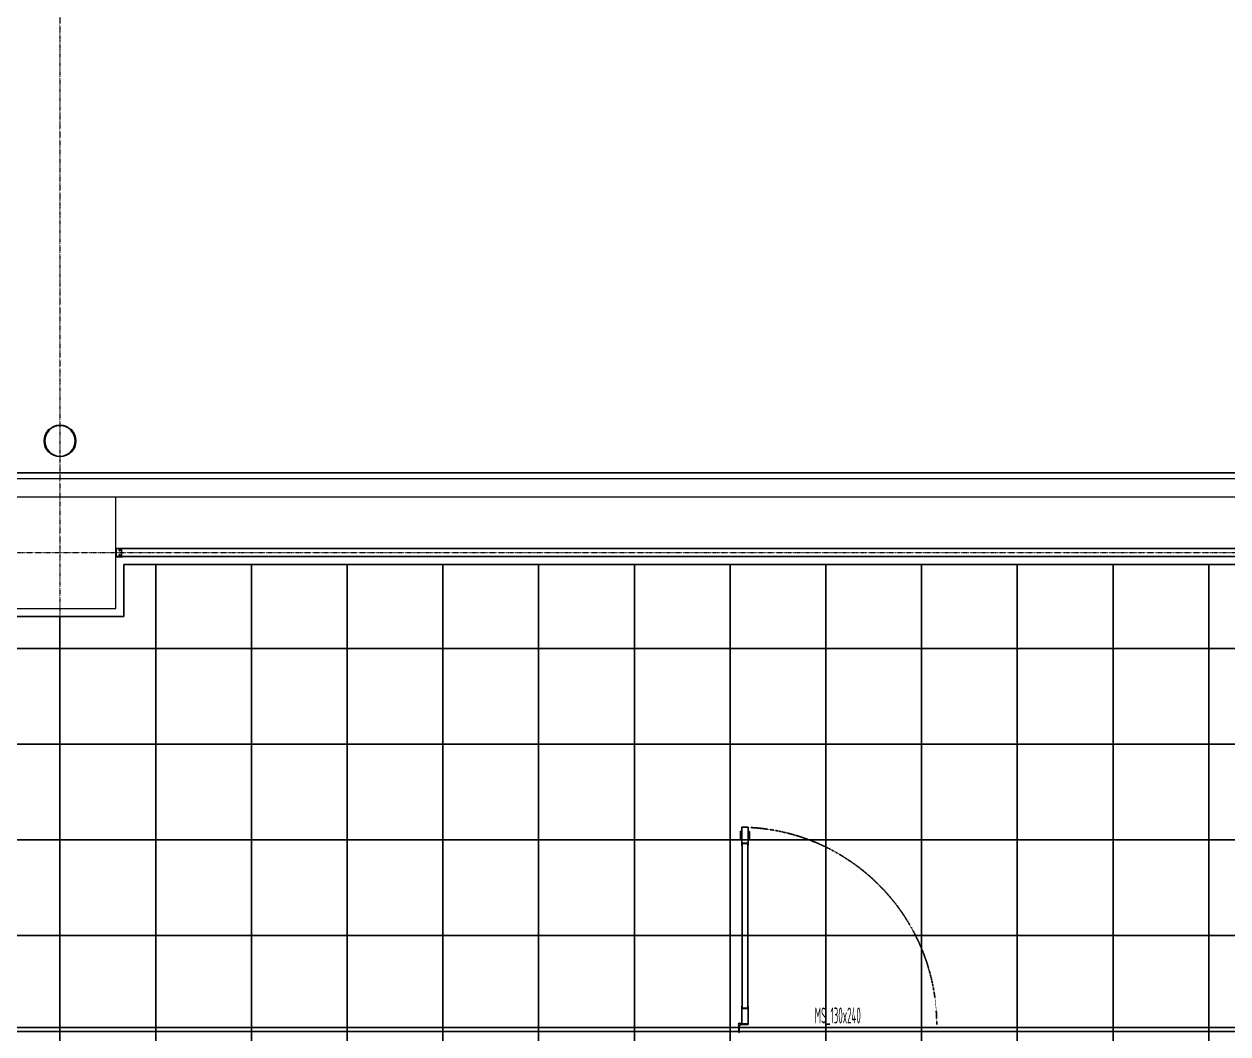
# Model space of a CAD drawing. Extents: x -32000 to 290600, y -96057 to 131250.
# Drawn here: x 209775 to 217320, y 86984 to 93312 of the extents above; entities that cross this region are included whole.
import ezdxf
from ezdxf.enums import TextEntityAlignment as Align

# ---------------------------------------------------------------- set-up
doc = ezdxf.new("R2010")
doc.units = 0
doc.linetypes.add('H12PL3$0$JJP_三點線', pattern=[0.9, 0.3, -0.15, 0, -0.15, 0, -0.15, 0, -0.15])
doc.linetypes.add('XFDP30$0$HIDDEN', pattern=[0.3, 0.2, -0.1])
for name, color, linetype in [('H12PL3$0$A-OBJE-MEP', 252, 'Continuous'), ('H12PL3$0$A-WALL-EX', 252, 'Continuous'), ('H12PL3$0$S-COL', 252, 'Continuous'), ('H12PL3$0$S-GRID', 252, 'Continuous'), ('XFDP30$0$A-Door (50K)', 9, 'Continuous'), ('XFDP30$0$A-Partition-Col (50K)', 9, 'Continuous'), ('XFDP30$0$A-W-P1S (50K)', 9, 'Continuous'), ('XFDP30$0$A-W-R1 (Rockwool) (50K)', 9, 'Continuous'), ('XFDR30-50K$0$A-R-Plan', 9, 'Continuous')]:
    doc.layers.add(name, color=color, linetype=linetype)
doc.styles.add('XFDP30$0$AA-TXT', font='isocp.shx', dxfattribs={"width": 0.8, "bigfont": 'china.shx'})

# ---------------------------------------------------------------- blocks, each defined once
blk = doc.blocks.new('XFDP30$0$TP1-50-Partition_Col-side')
blk.add_lwpolyline([(-2.53, -4), (-2.53, -3.88), (-2.58, -3.88), (-2.53, -3), (-2.53, -0.3), (-2.38, -0.15), (-0.65, -0.15), (-0.5, -0.25), (-0.05, -0.25), (0, -0.22), (0.05, -0.25), (0.5, -0.25), (0.65, -0.15), (2.37, -0.15), (2.52, -0.3), (2.52, -3), (2.57, -3.88), (2.52, -3.88), (2.52, -4), (2.67, -4), (2.67, 0), (-2.68, 0), (-2.68, -4)], close=True)
for points in [[(-1.6, -2.06), (-2.32, -2.06, 0.414213), (-2.44, -2.18), (-2.44, -3.64), (-2.5, -3.64), (-2.5, -2.18, -0.414213), (-2.32, -2), (-1.6, -2), (-1.6, -2.06)], [(1.6, -2.06), (2.32, -2.06, -0.414213), (2.44, -2.18), (2.44, -3.64), (2.5, -3.64), (2.5, -2.18, 0.414213), (2.32, -2), (1.6, -2), (1.6, -2.06)]]:
    blk.add_lwpolyline(points, format="xyb")
blk.add_lwpolyline([(2.24, -3.56), (-2.24, -3.56, -0.414214), (-2.31, -3.49), (-2.31, -2.59, -0.414214), (-2.24, -2.52), (-1.28, -2.52, 0.414214), (-1.1, -2.34), (-1.1, -2.24, 0.414214), (-1.28, -2.06), (-1.89, -2.06), (-1.89, -2.14), (-1.28, -2.14, -0.414214), (-1.18, -2.24), (-1.18, -2.34, -0.414214), (-1.28, -2.44), (-2.24, -2.44, 0.414214), (-2.39, -2.59), (-2.39, -3.49, 0.414214), (-2.24, -3.64), (2.24, -3.64, 0.414214), (2.39, -3.49), (2.39, -2.59, 0.414214), (2.24, -2.44), (1.28, -2.44, -0.414214), (1.18, -2.34), (1.18, -2.24, -0.414214), (1.28, -2.14), (1.89, -2.14), (1.89, -2.06), (1.28, -2.06, 0.414214), (1.1, -2.24), (1.1, -2.34, 0.414214), (1.28, -2.52), (2.24, -2.52, -0.414214), (2.31, -2.59), (2.31, -3.49, -0.414214)], format="xyb", close=True)
blk = doc.blocks.new('XFDP30$0$GAD2205')
blk.add_lwpolyline([(0, 0.9), (-0.3, 1.2), (-18.1, 1.2, -0.414214), (-18.4, 1.5), (-18.4, 3.1, -0.414214), (-18.1, 3.4), (-13.7, 3.4, 0.414214), (-13.4, 3.7), (-13.4, 4.1, 0.414214), (-13.7, 4.4), (-18.1, 4.4, -0.414214), (-18.4, 4.7), (-18.4, 11.8, -0.414214), (-18.2, 12), (-18.2, 12, 0.414214), (-18, 12.2), (-18, 13.7, 0.72636), (-18.5, 13.9), (-19.3, 12.8, 0.158507), (-19.4, 12.6), (-19.4, 0.3, 0.414214), (-19.1, 0), (19.1, 0, 0.414214), (19.4, 0.3), (19.4, 12.6, 0.158507), (19.3, 12.8), (18.5, 13.9, 0.72636), (18, 13.7), (18, 12.2, 0.414214), (18.2, 12, -0.414214), (18.4, 11.8), (18.4, 4.7, -0.414214), (18.1, 4.4), (13.7, 4.4, 0.414214), (13.4, 4.1), (13.4, 3.7, 0.414214), (13.7, 3.4), (18.1, 3.4, -0.414214), (18.4, 3.1), (18.4, 1.5, -0.414214), (18.1, 1.2), (0.3, 1.2)], format="xyb", close=True)
blk = doc.blocks.new('XFDP30$0$Door-S130a')
for p, q in [((8.79, 120.44), (8.79, 125.34)), ((8.79, 125.34), (9.59, 125.34)), ((9.59, 125.34), (9.59, 120.44)), ((9.59, 120.44), (8.79, 120.44))]:
    blk.add_line(p, q)
blk.add_lwpolyline([(4.79, 120.44), (4.79, 125.34), (3.99, 125.34), (3.99, 120.44)], close=True)
at = {"ltscale": 5}
for points in [[(8.79, 117.84), (8.79, 127.94), (4.79, 127.94), (4.79, 117.84)], [(5.05, 117.5), (5.05, 14.78), (4.99, 14.78), (4.99, 117.5)], [(8.59, 14.78), (8.53, 14.78), (8.53, 117.5), (8.59, 117.5)], [(8.79, 4.34), (8.79, 14.44), (4.79, 14.44), (4.79, 4.34)]]:
    blk.add_lwpolyline(points, close=True, dxfattribs=at)
blk.add_lwpolyline([(4.85, 117.91), (4.85, 116.68, 0.158507), (4.85, 116.66), (4.93, 116.55, 0.72636), (4.99, 116.57), (4.99, 116.72, 0.414214), (4.97, 116.74, -0.414214), (4.95, 116.76), (4.95, 117.47, -0.414214), (4.98, 117.5), (5.42, 117.5, 0.414214), (5.45, 117.53), (5.45, 117.57, 0.414214), (5.42, 117.6), (4.98, 117.6, -0.414214), (4.95, 117.63), (4.95, 117.79, -0.414214), (4.98, 117.82), (6.76, 117.82), (6.79, 117.85), (6.82, 117.82), (8.6, 117.82, -0.414214), (8.63, 117.79), (8.63, 117.63, -0.414214), (8.6, 117.6), (8.16, 117.6, 0.414214), (8.13, 117.57), (8.13, 117.53, 0.414214), (8.16, 117.5), (8.6, 117.5, -0.414214), (8.63, 117.47), (8.63, 116.76, -0.414214), (8.61, 116.74), (8.61, 116.74, 0.414214), (8.59, 116.72), (8.59, 116.57, 0.72636), (8.64, 116.55), (8.72, 116.66, 0.158507), (8.73, 116.68), (8.73, 117.91, 0.414214), (8.7, 117.94), (4.88, 117.94, 0.414214)], format="xyb", close=True, dxfattribs=at)
at = {"ltscale": 500}
for points in [[(3.25, -0.65), (3.25, 3.85), (3, 3.85), (3, -0.65)], [(8.49, 4.84), (3.99, 4.84), (3.99, 4.59), (8.49, 4.59)]]:
    blk.add_lwpolyline(points, close=True, dxfattribs=at)
at = {"linetype": 'XFDP30$0$HIDDEN', "ltscale": 0.1}
blk.add_arc((3.45, 4.39), 123.55, 0, 86.75942, dxfattribs=at)
at = {"ltscale": 500, "extrusion": (0, 0, -1)}
blk.add_ellipse((3.45, 4.39), major_axis=(-0.495, 0.495), ratio=1, start_param=5.497787, end_param=11.780972, dxfattribs=at)
at = {"ltscale": 5, "xscale": 0.1000000000058208, "yscale": 0.1000000000058208, "zscale": 0.1000000000058208}
blk.add_blockref('XFDP30$0$GAD2205', (6.79, 14.34), dxfattribs=at)
at = {"color": 9, "style": 'XFDP30$0$AA-TXT', "width": 0.45}
blk.add_attdef('130X240', text='', height=10, dxfattribs=at).set_placement((65, 10), align=Align.MIDDLE_CENTER)
blk = doc.blocks.new('XFDP30')
at = {"layer": 'XFDP30$0$A-W-P1S (50K)'}
blk.add_line((235600, 87025), (197075, 87025, 0), dxfattribs=at)
at = {"layer": 'XFDP30$0$A-W-R1 (Rockwool) (50K)'}
for p, q in [((210350, 90025, 0), (218050, 90025, 0)), ((210350, 89975, 0), (218050, 89975, 0))]:
    blk.add_line(p, q, dxfattribs=at)
at = {"layer": 'XFDP30$0$A-Door (50K)', "xscale": 10, "yscale": 10, "zscale": 10}
blk.add_blockref('XFDP30$0$Door-S130a', (214225, 87000, 0), dxfattribs=at).add_auto_attribs({'130X240': 'MS_130x240'})
at = {"layer": 'XFDP30$0$A-Partition-Col (50K)', "xscale": 10, "yscale": 10, "zscale": 10, "rotation": 90.00000000000001}
blk.add_blockref('XFDP30$0$TP1-50-Partition_Col-side', (210350, 90000, 0), dxfattribs=at)
blk = doc.blocks.new('H12PL3')
at = {"layer": 'H12PL3$0$A-OBJE-MEP', "lineweight": 0, "flags": 128}
blk.add_lwpolyline([(210095, 90700, 1), (209905, 90700, 1)], format="xyb", close=True, dxfattribs=at)
at = {"layer": 'H12PL3$0$A-OBJE-MEP', "lineweight": 0}
blk.add_circle((210000, 90700), 100, dxfattribs=at)
at = {"layer": 'H12PL3$0$A-WALL-EX', "lineweight": 0}
blk.add_line((157400, 90465), (237400, 90465), dxfattribs=at)
at = {"layer": 'H12PL3$0$A-WALL-EX', "lineweight": 0, "flags": 128}
for points in [[(151700, 90500), (243600, 90500)], [(157380, 90500), (237360, 90500)], [(157380, 90500), (237360, 90500)], [(157380, 90500), (237360, 90500)], [(157380, 90500), (237360, 90500)], [(237400, 90500), (157400, 90500)], [(157400, 90350), (237400, 90350)]]:
    blk.add_lwpolyline(points, dxfattribs=at)
at = {"layer": 'H12PL3$0$S-COL', "lineweight": 0, "flags": 128}
blk.add_lwpolyline([(209650, 90350), (209650, 89650), (210350, 89650), (210350, 90350)], dxfattribs=at)
at = {"layer": 'H12PL3$0$S-GRID', "linetype": 'H12PL3$0$JJP_三點線', "lineweight": 0}
for p, q in [((210000, 128250), (210000, -28000)), ((-29000, 90000), (289600, 90000))]:
    blk.add_line(p, q, dxfattribs=at)
blk.add_blockref('XFDP30', (0, 0))
blk = doc.blocks.new('XFDR30-50K')
at = {"layer": 'XFDR30-50K$0$A-R-Plan'}
for p, q in [((218000, 89925, 0), (210400, 89925, 0)), ((210400, 89925, 0), (210400, 89600)), ((210600, 83400, 0), (210600, 89925, 0)), ((211200, 83400, 0), (211200, 89925, 0)), ((211800, 60600), (211800, 89925, 0)), ((212400, 60600), (212400, 89925, 0)), ((213000, 60600), (213000, 89925, 0)), ((213600, 60600), (213600, 89925, 0)), ((214200, 60600), (214200, 89925, 0)), ((214800, 75, 0), (214800, 89925, 0)), ((215400, 75, 0), (215400, 89925, 0)), ((216000, 75, 0), (216000, 89925, 0)), ((216600, 75, 0), (216600, 89925, 0)), ((217200, 75, 0), (217200, 89925, 0)), ((210400, 89600), (209600, 89600)), ((210000, 75600), (210000, 89600, 0)), ((243101, 89400), (197075, 89400)), ((243101, 88800), (197075, 88800)), ((243101, 88200), (197075, 88200)), ((243101, 87600), (197075, 87600)), ((243101, 87000), (197075, 87000))]:
    blk.add_line(p, q, dxfattribs=at)

msp = doc.modelspace()

# ---------------------------------------------------------------- block references
for name in ['H12PL3', 'XFDR30-50K']:
    msp.add_blockref(name, (0, 0))

doc.saveas('drawing.dxf')
